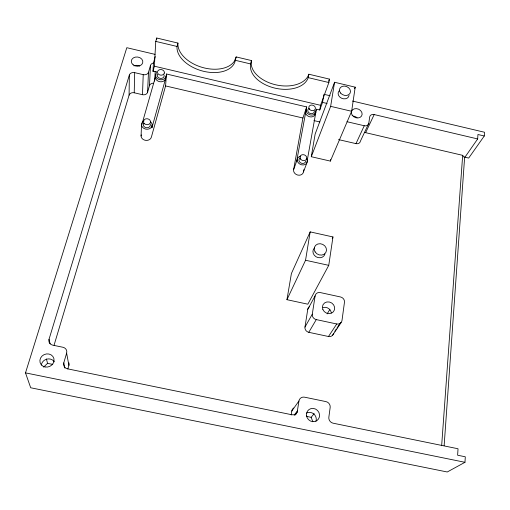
<?xml version="1.0" encoding="UTF-8"?>
<svg xmlns="http://www.w3.org/2000/svg" width="510" height="510" viewBox="0 0 510 510"><rect width="100%" height="100%" fill="white"/><g stroke="black" fill="none" stroke-linecap="round" stroke-linejoin="round"><path stroke-width="0.76" d="M54.079 345.168L129.087 95.172L129.349 75.066A4.424 3.564 6.4 0 1 134.672 72.643L143.227 74.645A4.392 3.532 7.2 0 0 148.493 72.235L150.469 65.459A4.361 3.5 8 0 1 153.433 63.036L155.225 56.553M129.087 95.172A4.271 3.487 6 0 1 134.226 92.782L134.672 72.643M134.226 92.782L142.481 94.694L143.227 74.645M323.799 94.968L322.543 102.402L319.757 109.994L316.398 109.21L306.708 163.372L303.456 171.927A5.068 4.309 20.4 0 1 297.776 175.077A5.068 4.309 20.4 0 1 293.613 169.677L296.686 161.077L306.695 106.928L166.489 74.007L165.572 85.922L151.362 137.184A5.215 4.373 6.1 0 1 145.777 140.377A5.215 4.373 6.1 0 1 141.085 136.004L141.506 124.746M142.481 94.694A4.239 3.455 6.8 0 0 147.568 92.316L148.493 72.235M147.568 92.316L149.481 85.68L150.469 65.459M141.793 124.752L155.588 76.468L156.506 71.668L152.994 71.317L153.433 63.036M152.994 71.317L154.377 66.204L155.76 41.399L156.748 38.014L177.958 43.076A30.007 18.621 16.7 0 0 200.749 66.938A30.007 18.621 16.7 0 0 234.268 61.391L236.155 56.916L251.455 60.556A29.516 18.532 12.2 0 0 275.425 84.736A29.516 18.532 12.2 0 0 308.83 74.211L329.434 79.114L328.867 82.537L320.554 105.302L319.757 109.994M156.659 39.589L156.748 38.014M154.645 81.096L155.206 71.362M155.04 54.372L126.805 47.698L25.5 372.874L30.689 387.766L447.238 471.986L464.973 462.302L465.305 456.794L457.623 455.226L458.037 448.762L333.075 423.185A5.151 4.8 52.3 0 1 328.842 417.25L330.168 407.464A5.106 4.775 49.4 0 0 325.973 401.612L304.553 397.182A5.094 4.819 47.1 0 0 298.924 401.026L291.79 411.047L291.172 414.981M464.151 156.997L468.703 158.062L484.277 135.991L484.5 132.249L352.48 101.05M444.14 445.67L464.597 157.705L477.666 138.943L477.946 134.493L484.277 135.991M441.647 445.74L462.672 155.34L365.644 132.67A4.067 3.328 24.4 0 0 364.612 132.543M151.802 125.581A5.31 4.424 6.3 0 1 151.897 127.87L165.565 78.801L166.489 74.007M338.532 139.593L355.98 143.635A4.086 3.36 24 0 0 360.404 141.174L368.819 123.248L369.667 117.019A4.214 3.398 24.3 0 1 374.181 114.565L477.666 138.943M328.752 265.347L332.966 236.952L310.176 231.878L291.401 273.538L286.945 299.689L307.836 304.196L328.752 265.347L305.554 260.247L286.945 299.689M351.632 111.282L355.209 87.172L334.573 82.263L315.135 134.098L311.285 156.717L330.365 161.103L351.632 111.282L330.646 106.341L311.285 156.717M295.634 414.604L297.196 412.137L298.924 401.026M304.974 327.076L312.292 314.185L315.11 295.889A4.756 4.303 30.3 0 1 320.356 292.587L340.495 296.96A4.756 4.278 33 0 1 344.473 302.251L341.987 320.56A4.813 4.367 34.9 0 1 336.747 323.984L328.485 336.504L308.792 332.31A4.622 4.265 32.7 0 1 304.974 327.076L307.759 309.347L315.11 295.889M330.365 161.103L330.614 159.547M305.554 260.247L310.176 231.878M330.646 106.341L334.573 82.263M303.456 171.927L303.864 169.575M155.76 41.399L177.027 46.455A30.077 18.558 16.7 0 0 203.656 71.317A30.077 18.558 16.7 0 0 235.359 60.314L250.697 63.96A29.586 18.468 12.2 0 0 274.75 88.083A29.586 18.468 12.2 0 0 308.212 77.628L308.83 74.211M293.613 169.677L302.921 118.014L306.695 106.928M250.697 63.96L251.455 60.556M235.359 60.314L236.155 56.916M177.027 46.455L177.958 43.076M141.225 134.869L141.085 136.004M67.855 368.966L68.901 365.351A5.151 4.724 -21 0 0 68.914 362.884M64.84 368.067L63.788 362.871L66.625 353.137A5.368 4.902 -19.2 0 0 62.921 347.259L52.696 345.142A5.349 4.851 -17.9 0 1 49.03 339.29L129.349 75.066M314.81 113.622L316.398 109.21M328.644 81.288L329.434 79.114M354.603 88.638L355.209 87.172M157.647 74.23L157.361 74.906A3.436 2.773 8.3 0 0 159.617 78.202A3.436 2.773 8.3 0 0 163.786 76.997L164.067 76.328A3.436 2.773 8.3 0 0 163.952 74.887M355.98 143.635L364.255 125.747A4.233 3.436 23.9 0 0 368.819 123.248M365.644 132.67L374.181 114.565M332.239 238.368L332.966 236.952M308.792 332.31L316.276 319.598A4.807 4.392 32 0 1 312.292 314.185M327.139 313.892L329.913 309.36M334.815 331.283L336.077 329.39M336.925 328.128L340.718 322.454M332.654 335.185L341.069 322.632M294.308 415.038L297.419 410.805M294.978 415.153L297.196 412.137M312.859 421.744L311.157 417.327L314.166 413.635M43.605 367.136L47.551 363.337L52.785 364.408M296.578 413.323L294.41 414.815L291.72 414.726L67.518 368.832A5.387 4.953 -20.6 0 1 63.788 362.871M306.631 416.396L311.157 417.327M25.5 372.874L464.973 462.302M316.276 319.598L336.747 323.984M346.959 121.705L364.255 125.747M165.572 85.922L302.921 118.014M313.924 120.583L319.91 121.986M323.914 94.293L330.091 95.752M322.543 102.402L327.108 103.473M154.377 66.204L320.554 105.302M308.212 77.628L328.867 82.537M462.672 155.34L464.597 157.705M46.416 358.976L47.551 363.337M49.03 339.29L50.088 343.785M66.625 353.137L68.901 365.351M291.79 411.047A4.89 4.654 49.6 0 1 293.683 408.019M149.481 85.68A4.207 3.423 7.6 0 1 153.427 83.207M333.546 333.177A4.628 4.233 35.7 0 1 328.485 336.504M307.759 309.347A4.571 4.176 30.8 0 1 309.519 306.676M324.966 253.974A6.247 5.533 26.4 0 1 316.079 256.791A6.247 5.533 26.4 0 1 314.632 247.777M349.069 95.453A5.642 4.526 21.6 0 1 341.515 98.194A5.642 4.526 21.6 0 1 339.239 90.786M150.456 121.673A5.329 4.437 6.4 0 1 150.373 128.227A5.329 4.437 6.4 0 1 142.564 127.309A5.329 4.437 6.4 0 1 144.03 120.915M150.22 124.038A3.551 2.958 6.4 0 1 146.478 127.723A3.551 2.958 6.4 0 1 143.705 123.273M315.913 112.009A5.011 4.093 19.8 0 1 310.341 114.935A5.011 4.093 19.8 0 1 306.191 109.733M306.427 158.24A5.176 4.367 20.4 0 1 304.993 164.539A5.176 4.367 20.4 0 1 297.789 162.014A5.176 4.367 20.4 0 1 300.492 156.162M165.718 76.787A5.151 4.156 8.3 0 1 159.579 79.636A5.151 4.156 8.3 0 1 155.709 74.441M165.565 78.801A5.132 4.15 8.3 0 1 159.445 81.651A5.132 4.15 8.3 0 1 155.588 76.468M315.244 113.877A4.992 4.086 19.8 0 1 309.685 116.79A4.992 4.086 19.8 0 1 305.554 111.607M314.307 110.906A3.341 2.728 19.8 0 1 311.999 113.647A3.341 2.728 19.8 0 1 308.129 111.798A3.341 2.728 19.8 0 1 309.105 108.426M296.686 161.077A5.157 4.361 20.4 0 1 297.744 159.075M305.694 161.243A3.449 2.913 20.4 0 1 300.594 162.849A3.449 2.913 20.4 0 1 300.339 157.896M353.277 116.114A5.489 4.462 23.1 0 1 357.102 117.816M133.9 65.886A5.699 4.577 6.7 0 1 139.574 66M41.316 365.141A7.057 6.426 -22.1 0 1 46.856 359.123A7.057 6.426 -22.1 0 1 54.34 361.858M306.453 413.157A6.7 6.33 52 0 1 313.841 414.018A6.7 6.33 52 0 1 315.977 421.317M323.053 307.536A6.209 5.655 32.8 0 1 331.328 312.859M164.309 73.07L164.022 73.746A3.455 2.78 8.4 0 1 159.828 74.944A3.455 2.78 8.4 0 1 157.558 71.636L157.851 70.96A3.455 2.78 8.4 0 1 162.04 69.768A3.455 2.78 8.4 0 1 164.309 73.07M340.591 93.075A5.674 4.539 21.6 0 0 350.089 93.202A5.674 4.539 21.6 0 0 344.205 86.069A5.674 4.539 21.6 0 0 340.591 93.075M315.103 251.895A6.292 5.559 26.3 0 0 325.762 252.628A6.292 5.559 26.3 0 0 320.216 243.716A6.292 5.559 26.3 0 0 315.103 251.895M144.54 123.796A3.576 2.971 6.5 0 0 150.45 122.496A3.576 2.971 6.5 0 0 145.93 118.824A3.576 2.971 6.5 0 0 144.54 123.796M309.474 109.242A3.36 2.735 19.8 0 0 315.142 109.293A3.36 2.735 19.8 0 0 311.725 105.041A3.36 2.735 19.8 0 0 309.474 109.242M300.651 159.152A3.468 2.926 20.4 0 0 306.516 159.139A3.468 2.926 20.4 0 0 302.997 154.651A3.468 2.926 20.4 0 0 300.651 159.152M352.168 115.171A5.565 4.501 23.1 0 0 361.539 116.057A5.565 4.501 23.1 0 0 356.496 108.636A5.565 4.501 23.1 0 0 352.168 115.171M133.129 64.802A5.782 4.615 6.9 0 0 142.692 62.908A5.782 4.615 6.9 0 0 135.418 57.094A5.782 4.615 6.9 0 0 133.129 64.802M45.046 366.958A7.178 6.522 -21.4 0 0 53.856 358.447A7.178 6.522 -21.4 0 0 42.03 356.056A7.178 6.522 -21.4 0 0 45.046 366.958M306.478 415.459A6.808 6.42 51.1 0 0 316.952 420.584A6.808 6.42 51.1 0 0 315.582 409.077A6.808 6.42 51.1 0 0 306.478 415.459M322.868 309.513A6.311 5.718 32.5 0 0 333.419 311.757A6.311 5.718 32.5 0 0 329.364 302.009A6.311 5.718 32.5 0 0 322.868 309.513"/></g></svg>
